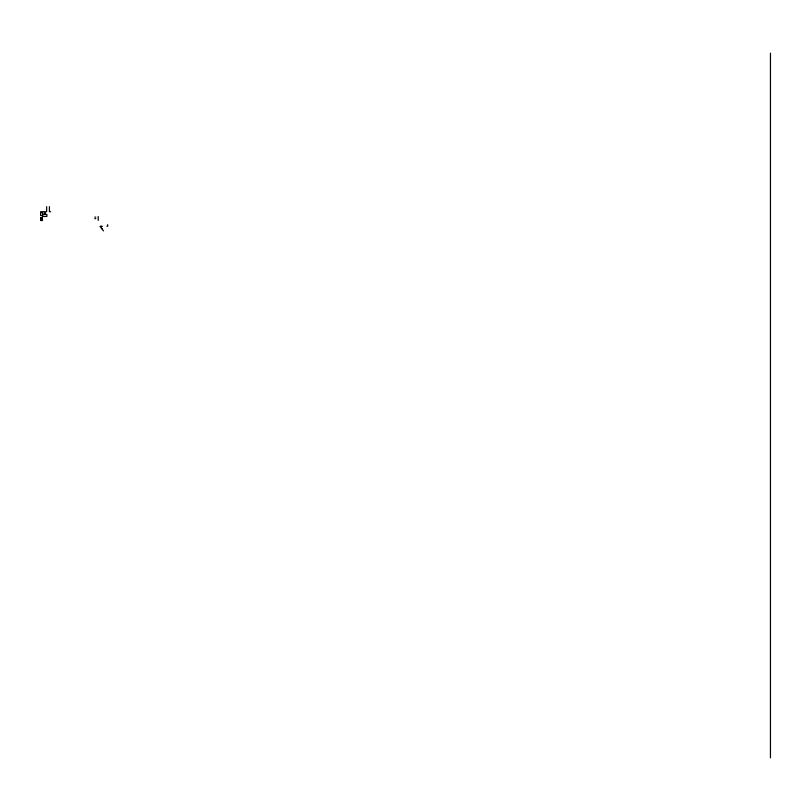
<?xml version="1.0" encoding="UTF-8"?>
<svg xmlns="http://www.w3.org/2000/svg" width="811" height="811" viewBox="0 0 811 811"><rect width="100%" height="100%" fill="white"/><g stroke="black" fill="none" stroke-linecap="round" stroke-linejoin="round"><path stroke-width="1.22" d="M101.162 226.411L102.227 226.36L100.209 226.411L101.203 226.411M42.04 217.916L40.58 217.845M41.868 217.916L41.31 217.845M42.588 220.156L40.803 220.085M41.594 220.085L42.496 220.156M40.662 220.511L40.591 217.49L40.702 220.511L40.905 217.49L42.365 217.49L42.375 220.511L40.905 220.511M40.611 211.712L46.653 211.712L46.653 206.683M50.677 211.712L49.42 211.712L49.42 206.683M44.412 214.165L45.325 214.256L45.396 212.938L44.412 212.938L44.473 214.256M42.547 214.428L46.886 214.428L46.886 216.436L42.547 216.436L42.628 212.634L40.611 212.634L40.611 215.493L42.628 215.493M98.202 216.486L98.232 220.399M94.796 217.145L95.779 217.115M94.796 218.635L95.779 218.635M106.92 226.228L107.67 226.228L107.67 224.698M103.494 230.912L100.179 226.543M101.71 228.682L101.466 228.155L102.176 228.682M770.45 53.161L770.45 757.839M41.108 217.683L41.108 220.298L42.172 220.298L42.192 217.693L41.108 217.683M40.885 217.703L40.895 220.318L40.885 217.703"/></g></svg>
